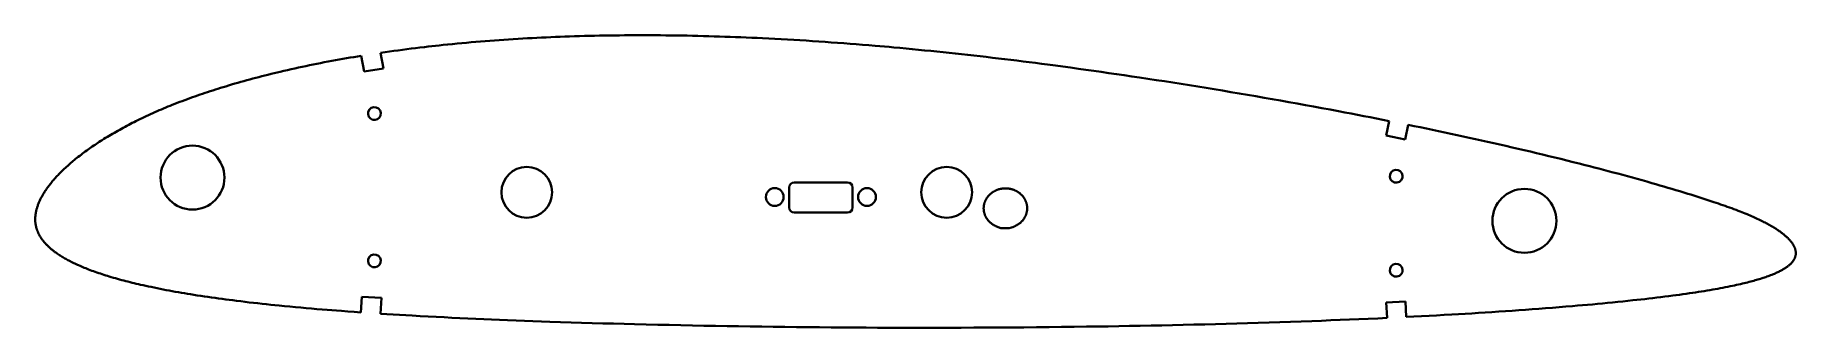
# Model space of a CAD drawing. Header units: millimetres. Extents: x -66 to 496, y 120 to 213.
import ezdxf

# ---------------------------------------------------------------- set-up
doc = ezdxf.new("R2010")
doc.units = ezdxf.units.MM
doc.layers.add('Geometries', color=7, linetype='Continuous')

msp = doc.modelspace()

# ---------------------------------------------------------------- linework, layer by layer
at = {"layer": 'Geometries', "linetype": 'Continuous', "lineweight": 40}
for p, q in [((38.15, 206.6), (39.09, 201.59)), ((39.09, 201.59), (45.23, 202.59)), ((45.23, 202.59), (44.34, 207.55)), ((365.17, 181.15), (366.15, 185.8)), ((371.23, 179.88), (365.17, 181.15)), ((372.25, 184.57), (371.23, 179.88)), ((174.71, 164.58), (174.71, 158.18)), ((193.31, 166.18), (176.31, 166.18)), ((194.91, 158.18), (194.91, 164.58)), ((176.31, 156.58), (193.31, 156.58)), ((244.92, 151.56), (242.18, 151.56)), ((38.32, 129.73), (37.98, 124.74)), ((44.58, 129.4), (38.32, 129.73)), ((44.31, 124.32), (44.58, 129.4)), ((371.32, 128.23), (365.19, 127.88)), ((365.19, 127.88), (365.46, 122.98)), ((371.6, 123.28), (371.32, 128.23))]:
    msp.add_line(p, q, dxfattribs=at)
at = {"layer": 'Geometries', "linetype": 'Continuous', "lineweight": 40, "flags": 128}
for points in [[(366.15, 185.8), (364.13, 186.2), (362.1, 186.6), (360.08, 187), (358.05, 187.39), (356.03, 187.78), (354, 188.17), (351.98, 188.56), (349.95, 188.94), (347.31, 189.43), (344.68, 189.93), (342.04, 190.41), (339.4, 190.89), (336.77, 191.37), (334.13, 191.84), (331.49, 192.31), (328.85, 192.78), (326.2, 193.24), (323.56, 193.7), (320.92, 194.15), (318.28, 194.6), (315.63, 195.04), (312.99, 195.48), (310.34, 195.92), (307.7, 196.35), (305.05, 196.78), (302.4, 197.21), (299.75, 197.63), (297.1, 198.05), (294.46, 198.46), (291.81, 198.87), (289.15, 199.27), (286.5, 199.67), (284.06, 200.04), (281.62, 200.4), (279.18, 200.76), (276.73, 201.11), (274.29, 201.46), (271.85, 201.81), (269.4, 202.15), (266.96, 202.49), (264.51, 202.82), (262.06, 203.15), (259.62, 203.48), (257.17, 203.8), (255.21, 204.06), (253.25, 204.31), (251.29, 204.56), (249.33, 204.8), (247.37, 205.05), (245.41, 205.29), (243.44, 205.53), (241.48, 205.76), (239.52, 205.99), (237.55, 206.22), (235.59, 206.45), (233.63, 206.67), (231.66, 206.89), (229.7, 207.11), (227.73, 207.32), (225.77, 207.53), (223.8, 207.74), (221.83, 207.94), (219.87, 208.14), (217.9, 208.34), (215.93, 208.53), (213.97, 208.73), (212, 208.91), (210.03, 209.1), (208.06, 209.28), (206.57, 209.41), (205.07, 209.54), (203.58, 209.67), (202.08, 209.8), (200.09, 209.97), (198.1, 210.13), (196.1, 210.29), (194.11, 210.45), (192.11, 210.6), (190.12, 210.75), (188.13, 210.89), (186.13, 211.04), (184.13, 211.17), (182.14, 211.3), (180.14, 211.43), (178.14, 211.56), (176.15, 211.68), (174.15, 211.79), (172.15, 211.9), (170.16, 212.01), (168.16, 212.11), (166.16, 212.21), (164.45, 212.29), (162.74, 212.37), (161.02, 212.44), (159.31, 212.51), (157.6, 212.58), (155.89, 212.64), (154.17, 212.7), (152.46, 212.76), (150.75, 212.81), (149.03, 212.86), (147.32, 212.91), (145.6, 212.95), (143.89, 212.99), (142.18, 213.03), (140.46, 213.06), (138.74, 213.08), (137.02, 213.11), (135.31, 213.13), (133.59, 213.14), (131.87, 213.16), (130.15, 213.16), (128.55, 213.17), (126.95, 213.17), (125.35, 213.16), (123.75, 213.16), (122.15, 213.15), (120.55, 213.13), (118.95, 213.12), (117.35, 213.09), (115.75, 213.07), (114.15, 213.04), (112.55, 213.01), (110.95, 212.97), (109.35, 212.93), (107.75, 212.89), (106.15, 212.84), (104.65, 212.79), (103.15, 212.74), (101.66, 212.68), (100.16, 212.62), (98.66, 212.56), (97.16, 212.49), (95.66, 212.42), (94.16, 212.35), (92.66, 212.27), (91.17, 212.19), (89.67, 212.11), (88.17, 212.02), (86.67, 211.93), (85.17, 211.83), (83.68, 211.73), (82.18, 211.62), (80.68, 211.52), (79.19, 211.4), (77.69, 211.29), (76.2, 211.17), (74.7, 211.04), (73.21, 210.91), (71.71, 210.78), (70.22, 210.64), (68.73, 210.5), (67.23, 210.36), (65.74, 210.21), (64.25, 210.05), (63.05, 209.93), (61.86, 209.8), (60.66, 209.66), (59.47, 209.53), (58.28, 209.39), (56.88, 209.23), (55.49, 209.06), (54.09, 208.88), (52.7, 208.71), (51.3, 208.52), (49.91, 208.34), (48.52, 208.15), (47.13, 207.96), (45.74, 207.76), (44.34, 207.55)], [(38.15, 206.6), (36.99, 206.41), (35.82, 206.21), (34.64, 206.01), (33.46, 205.81), (32.27, 205.6), (31.09, 205.39), (29.91, 205.18), (28.73, 204.96), (27.55, 204.74), (26.37, 204.52), (25.19, 204.29), (24.02, 204.06), (22.84, 203.82), (21.66, 203.58), (20.49, 203.34), (19.32, 203.09), (18.14, 202.84), (16.97, 202.58), (15.79, 202.32), (14.62, 202.06), (13.45, 201.79), (12.27, 201.51), (11.3, 201.28), (10.33, 201.05), (9.36, 200.81), (8.39, 200.57), (7.42, 200.33), (6.45, 200.08), (5.48, 199.83), (4.51, 199.58), (3.54, 199.33), (2.58, 199.07), (1.61, 198.8), (0.65, 198.54), (-0.31, 198.27), (-1.28, 197.99), (-2.24, 197.72), (-3.2, 197.44), (-4.16, 197.15), (-5.11, 196.86), (-5.94, 196.61), (-6.76, 196.36), (-7.58, 196.1), (-8.4, 195.84), (-9.22, 195.58), (-10.04, 195.31), (-10.86, 195.04), (-11.67, 194.77), (-12.48, 194.5), (-13.3, 194.22), (-14.11, 193.94), (-14.91, 193.66), (-15.72, 193.37), (-16.53, 193.08), (-17.33, 192.78), (-18.14, 192.48), (-18.94, 192.18), (-19.74, 191.88), (-20.54, 191.57), (-21.34, 191.26), (-22.13, 190.94), (-22.83, 190.66), (-23.53, 190.38), (-24.22, 190.09), (-24.91, 189.8), (-25.6, 189.51), (-26.29, 189.21), (-26.98, 188.91), (-27.67, 188.61), (-28.36, 188.3), (-29.05, 187.99), (-29.74, 187.67), (-30.43, 187.36), (-31.11, 187.03), (-31.8, 186.71), (-32.48, 186.38), (-33.16, 186.04), (-33.74, 185.75), (-34.32, 185.46), (-34.9, 185.17), (-35.48, 184.87), (-36.06, 184.57), (-36.63, 184.27), (-37.21, 183.96), (-37.78, 183.66), (-38.35, 183.34), (-38.92, 183.03), (-39.49, 182.71), (-40.05, 182.39), (-40.62, 182.07), (-41.18, 181.74), (-41.74, 181.42), (-42.3, 181.08), (-42.86, 180.75), (-43.41, 180.41), (-43.96, 180.07), (-44.51, 179.72), (-44.97, 179.43), (-45.43, 179.14), (-45.88, 178.84), (-46.33, 178.54), (-46.79, 178.24), (-47.23, 177.94), (-47.68, 177.64), (-48.13, 177.33), (-48.57, 177.02), (-49.02, 176.71), (-49.46, 176.39), (-49.9, 176.07), (-50.35, 175.74), (-50.8, 175.4), (-51.24, 175.06), (-51.69, 174.72), (-52.13, 174.38), (-52.57, 174.03), (-53, 173.68), (-53.44, 173.32), (-53.79, 173.04), (-54.13, 172.75), (-54.47, 172.46), (-54.81, 172.16), (-55.15, 171.87), (-55.52, 171.53), (-55.89, 171.2), (-56.26, 170.86), (-56.62, 170.52), (-56.91, 170.25), (-57.2, 169.97), (-57.48, 169.69), (-57.77, 169.41), (-58.05, 169.13), (-58.33, 168.84), (-58.6, 168.56), (-58.87, 168.27), (-59.15, 167.97), (-59.41, 167.68), (-59.68, 167.38), (-59.95, 167.07), (-60.21, 166.77), (-60.47, 166.46), (-60.73, 166.14), (-60.94, 165.89), (-61.15, 165.63), (-61.35, 165.36), (-61.55, 165.1), (-61.75, 164.83), (-61.95, 164.57), (-62.14, 164.29), (-62.33, 164.02), (-62.52, 163.75), (-62.7, 163.47), (-62.88, 163.19), (-63.06, 162.91), (-63.19, 162.7), (-63.32, 162.49), (-63.45, 162.27), (-63.57, 162.06), (-63.69, 161.84), (-63.81, 161.62), (-63.93, 161.4), (-64.05, 161.18), (-64.17, 160.95), (-64.28, 160.71), (-64.39, 160.47), (-64.5, 160.24), (-64.61, 160), (-64.71, 159.76), (-64.81, 159.51), (-64.91, 159.27), (-65, 159.03), (-65.09, 158.78), (-65.17, 158.54), (-65.25, 158.29), (-65.31, 158.09), (-65.37, 157.89), (-65.43, 157.69), (-65.48, 157.49), (-65.53, 157.29), (-65.58, 157.09), (-65.62, 156.89), (-65.66, 156.68), (-65.7, 156.48), (-65.73, 156.28), (-65.76, 156.06), (-65.79, 155.84), (-65.82, 155.63), (-65.84, 155.41), (-65.86, 155.19), (-65.87, 155.01), (-65.88, 154.83), (-65.88, 154.65), (-65.88, 154.47), (-65.88, 154.29), (-65.88, 154.11), (-65.87, 153.93), (-65.86, 153.75), (-65.85, 153.57), (-65.83, 153.39), (-65.81, 153.2), (-65.79, 153.02), (-65.76, 152.84), (-65.73, 152.65), (-65.7, 152.47), (-65.67, 152.31), (-65.63, 152.14), (-65.59, 151.98), (-65.55, 151.82), (-65.51, 151.66), (-65.46, 151.5), (-65.41, 151.34), (-65.36, 151.18), (-65.31, 151.02), (-65.25, 150.86), (-65.19, 150.71), (-65.13, 150.55), (-65.06, 150.39), (-64.99, 150.23), (-64.92, 150.08), (-64.85, 149.92), (-64.77, 149.76), (-64.69, 149.61), (-64.6, 149.44), (-64.51, 149.28), (-64.42, 149.11), (-64.32, 148.95), (-64.22, 148.79), (-64.12, 148.63), (-63.99, 148.44), (-63.87, 148.26), (-63.74, 148.07), (-63.6, 147.89), (-63.47, 147.71), (-63.33, 147.53), (-63.18, 147.36), (-63.04, 147.18), (-62.89, 147.01), (-62.74, 146.84), (-62.58, 146.66), (-62.41, 146.48), (-62.25, 146.31), (-62.07, 146.14), (-61.9, 145.97), (-61.72, 145.79), (-61.53, 145.62), (-61.34, 145.45), (-61.15, 145.28), (-60.96, 145.11), (-60.77, 144.95), (-60.57, 144.78), (-60.37, 144.62), (-60.18, 144.46), (-59.97, 144.31), (-59.77, 144.15), (-59.57, 144), (-59.29, 143.8), (-59.02, 143.61), (-58.74, 143.41), (-58.46, 143.22), (-58.17, 143.04), (-57.89, 142.85), (-57.6, 142.67), (-57.31, 142.5), (-57.02, 142.32), (-56.71, 142.14), (-56.4, 141.96), (-56.09, 141.78), (-55.77, 141.6), (-55.45, 141.43), (-55.14, 141.26), (-54.76, 141.06), (-54.37, 140.87), (-53.99, 140.68), (-53.6, 140.49), (-53.21, 140.3), (-52.82, 140.12), (-52.43, 139.94), (-52.04, 139.77), (-51.59, 139.57), (-51.14, 139.37), (-50.69, 139.18), (-50.23, 139), (-49.78, 138.81), (-49.32, 138.63), (-48.86, 138.45), (-48.33, 138.25), (-47.79, 138.05), (-47.25, 137.85), (-46.71, 137.66), (-46.17, 137.47), (-45.63, 137.28), (-45.07, 137.1), (-44.51, 136.91), (-43.95, 136.73), (-43.39, 136.55), (-42.82, 136.38), (-42.26, 136.2), (-41.6, 136.01), (-40.94, 135.81), (-40.28, 135.62), (-39.62, 135.44), (-38.96, 135.25), (-38.29, 135.07), (-37.63, 134.9), (-36.96, 134.72), (-36.29, 134.55), (-35.63, 134.38), (-34.96, 134.22), (-34.29, 134.06), (-33.62, 133.9), (-32.95, 133.74), (-32.28, 133.58), (-31.44, 133.39), (-30.6, 133.21), (-29.76, 133.03), (-28.92, 132.85), (-27.96, 132.65), (-27, 132.45), (-26.04, 132.26), (-25.07, 132.07), (-24.11, 131.88), (-23.14, 131.7), (-22.18, 131.53), (-21.19, 131.35), (-20.21, 131.18), (-19.23, 131.01), (-18.25, 130.84), (-17.26, 130.68), (-16.28, 130.51), (-15.29, 130.36), (-14.16, 130.18), (-13.03, 130.01), (-11.9, 129.84), (-10.76, 129.67), (-9.63, 129.5), (-8.49, 129.34), (-7.36, 129.19), (-6.22, 129.03), (-5.09, 128.88), (-3.95, 128.73), (-2.81, 128.59), (-1.67, 128.44), (-0.31, 128.28), (1.06, 128.11), (2.42, 127.95), (3.79, 127.79), (5.15, 127.64), (6.52, 127.49), (7.89, 127.34), (9.26, 127.2), (10.62, 127.06), (11.99, 126.92), (13.7, 126.75), (15.41, 126.58), (17.12, 126.42), (18.84, 126.26), (20.55, 126.11), (22.26, 125.96), (23.98, 125.82), (25.69, 125.67), (27.23, 125.55), (28.77, 125.43), (30.3, 125.31), (31.84, 125.19), (33.89, 125.04), (35.94, 124.89), (37.98, 124.74)], [(371.6, 123.28), (374.01, 123.4), (376.43, 123.53), (378.85, 123.65), (381.26, 123.78), (383.68, 123.92), (386.09, 124.05), (388.23, 124.18), (390.38, 124.31), (392.52, 124.43), (394.66, 124.57), (396.8, 124.7), (398.94, 124.84), (401.08, 124.98), (403.22, 125.12), (405.37, 125.27), (407.51, 125.42), (409.65, 125.57), (411.79, 125.73), (413.93, 125.89), (416.07, 126.05), (418.21, 126.22), (420.34, 126.39), (422.48, 126.57), (424.62, 126.75), (426.23, 126.89), (427.83, 127.03), (429.43, 127.17), (431.03, 127.31), (432.64, 127.46), (434.24, 127.61), (435.84, 127.77), (437.44, 127.92), (439.05, 128.08), (440.65, 128.25), (442.25, 128.42), (443.85, 128.59), (445.13, 128.73), (446.41, 128.87), (447.69, 129.01), (448.97, 129.16), (450.24, 129.31), (451.52, 129.46), (452.8, 129.62), (454.08, 129.77), (455.36, 129.94), (456.64, 130.1), (457.7, 130.25), (458.77, 130.39), (459.83, 130.54), (460.89, 130.69), (461.96, 130.84), (463.02, 131), (463.93, 131.13), (464.84, 131.27), (465.75, 131.42), (466.66, 131.56), (467.57, 131.71), (468.47, 131.87), (469.38, 132.02), (470.18, 132.16), (470.97, 132.3), (471.77, 132.45), (472.56, 132.6), (473.36, 132.75), (474.15, 132.91), (474.94, 133.07), (475.73, 133.24), (476.36, 133.37), (476.99, 133.51), (477.62, 133.65), (478.25, 133.79), (478.88, 133.94), (479.41, 134.06), (479.93, 134.19), (480.45, 134.32), (480.97, 134.46), (481.49, 134.59), (482.01, 134.73), (482.46, 134.85), (482.9, 134.98), (483.35, 135.1), (483.79, 135.23), (484.23, 135.37), (484.67, 135.5), (485.11, 135.64), (485.5, 135.77), (485.89, 135.9), (486.28, 136.03), (486.66, 136.16), (487.05, 136.3), (487.43, 136.44), (487.81, 136.59), (488.19, 136.73), (488.48, 136.85), (488.76, 136.96), (489.04, 137.08), (489.32, 137.2), (489.6, 137.33), (489.87, 137.45), (490.15, 137.58), (490.42, 137.71), (490.7, 137.85), (490.97, 137.99), (491.19, 138.1), (491.42, 138.23), (491.64, 138.35), (491.86, 138.48), (492.08, 138.61), (492.29, 138.74), (492.46, 138.85), (492.62, 138.95), (492.79, 139.06), (492.95, 139.18), (493.11, 139.29), (493.27, 139.41), (493.43, 139.53), (493.58, 139.65), (493.73, 139.77), (493.87, 139.89), (494.01, 140.02), (494.15, 140.15), (494.25, 140.25), (494.36, 140.36), (494.46, 140.46), (494.57, 140.57), (494.67, 140.69), (494.75, 140.78), (494.83, 140.88), (494.91, 140.98), (494.99, 141.09), (495.06, 141.19), (495.14, 141.3), (495.2, 141.4), (495.27, 141.51), (495.33, 141.62), (495.39, 141.73), (495.45, 141.84), (495.5, 141.96), (495.56, 142.07), (495.6, 142.19), (495.65, 142.31), (495.69, 142.43), (495.73, 142.56), (495.77, 142.69), (495.79, 142.78), (495.81, 142.87), (495.83, 143), (495.85, 143.13), (495.86, 143.26), (495.87, 143.39), (495.88, 143.52), (495.88, 143.65), (495.88, 143.77), (495.87, 143.9), (495.87, 144), (495.86, 144.09), (495.85, 144.18), (495.83, 144.32), (495.8, 144.46), (495.78, 144.58), (495.75, 144.71), (495.71, 144.83), (495.68, 144.96), (495.64, 145.08), (495.59, 145.2), (495.55, 145.32), (495.5, 145.44), (495.45, 145.57), (495.39, 145.69), (495.33, 145.81), (495.27, 145.93), (495.21, 146.06), (495.14, 146.18), (495.07, 146.3), (494.99, 146.42), (494.89, 146.58), (494.79, 146.74), (494.68, 146.89), (494.57, 147.05), (494.46, 147.2), (494.34, 147.34), (494.22, 147.49), (494.1, 147.63), (493.98, 147.78), (493.83, 147.94), (493.67, 148.11), (493.52, 148.27), (493.36, 148.43), (493.2, 148.59), (493.01, 148.77), (492.82, 148.94), (492.63, 149.11), (492.44, 149.28), (492.25, 149.44), (492.02, 149.63), (491.79, 149.81), (491.56, 149.99), (491.33, 150.17), (491.09, 150.35), (490.85, 150.52), (490.62, 150.69), (490.37, 150.86), (490.13, 151.02), (489.88, 151.19), (489.63, 151.35), (489.39, 151.51), (489.12, 151.68), (488.85, 151.84), (488.58, 152), (488.31, 152.17), (487.95, 152.38), (487.58, 152.58), (487.21, 152.79), (486.85, 152.99), (486.48, 153.19), (486.1, 153.38), (485.73, 153.57), (485.35, 153.76), (484.98, 153.95), (484.53, 154.17), (484.07, 154.38), (483.61, 154.59), (483.16, 154.8), (482.7, 155.01), (482.23, 155.22), (481.75, 155.43), (481.28, 155.63), (480.8, 155.83), (480.33, 156.03), (479.77, 156.26), (479.22, 156.48), (478.66, 156.71), (478.1, 156.93), (477.54, 157.14), (476.84, 157.41), (476.14, 157.68), (475.44, 157.94), (474.74, 158.2), (474.03, 158.45), (473.32, 158.7), (472.62, 158.95), (471.91, 159.2), (471.2, 159.45), (470.49, 159.69), (469.77, 159.93), (469.06, 160.17), (468.11, 160.48), (467.16, 160.79), (466.21, 161.1), (465.26, 161.41), (464.3, 161.71), (463.35, 162.01), (462.39, 162.31), (461.44, 162.6), (460.16, 162.99), (458.89, 163.38), (457.61, 163.77), (456.33, 164.15), (455.05, 164.53), (453.77, 164.9), (452.49, 165.27), (451.21, 165.64), (449.93, 166.01), (448.39, 166.45), (446.85, 166.88), (445.31, 167.31), (443.77, 167.74), (442.23, 168.16), (440.68, 168.58), (439.14, 169), (437.59, 169.41), (436.04, 169.82), (434.49, 170.23), (433.04, 170.61), (431.59, 170.99), (430.14, 171.36), (428.68, 171.73), (426.75, 172.23), (424.81, 172.72), (422.87, 173.2), (420.92, 173.68), (418.98, 174.16), (417.04, 174.63), (415.09, 175.1), (413.15, 175.56), (411.2, 176.02), (409.26, 176.48), (407.31, 176.94), (405.36, 177.39), (403.41, 177.84), (401.46, 178.28), (399.51, 178.72), (397.56, 179.16), (395.61, 179.6), (393.65, 180.03), (391.7, 180.46), (389.75, 180.88), (387.79, 181.31), (385.84, 181.73), (383.88, 182.14), (381.92, 182.56), (379.96, 182.97), (378.01, 183.38), (376.05, 183.79), (374.15, 184.18), (372.25, 184.57)], [(242.18, 151.56), (241.42, 151.9), (240.67, 152.24), (240.54, 152.3), (240.41, 152.36), (240.29, 152.42), (240.17, 152.49), (240.05, 152.56), (239.92, 152.62), (239.8, 152.7), (239.69, 152.77), (239.57, 152.85), (239.45, 152.93), (239.34, 153.01), (239.23, 153.1), (239.11, 153.18), (239.01, 153.27), (238.9, 153.36), (238.79, 153.46), (238.69, 153.55), (238.59, 153.65), (238.49, 153.75), (238.39, 153.86), (238.3, 153.96), (238.21, 154.07), (238.13, 154.16), (238.05, 154.26), (237.98, 154.35), (237.9, 154.45), (237.83, 154.55), (237.76, 154.66), (237.7, 154.75), (237.64, 154.85), (237.58, 154.95), (237.52, 155.06), (237.46, 155.16), (237.41, 155.26), (237.35, 155.37), (237.3, 155.47), (237.26, 155.58), (237.21, 155.69), (237.17, 155.8), (237.12, 155.91), (237.08, 156.02), (237.04, 156.14), (237, 156.26), (236.97, 156.38), (236.94, 156.5), (236.91, 156.62), (236.88, 156.75), (236.85, 156.88), (236.83, 157.01), (236.81, 157.15), (236.79, 157.28), (236.78, 157.41), (236.77, 157.54), (236.76, 157.68), (236.75, 157.81), (236.75, 157.95), (236.75, 158.06), (236.76, 158.18), (236.76, 158.3), (236.77, 158.42), (236.78, 158.53), (236.79, 158.65), (236.82, 158.81), (236.84, 158.97), (236.87, 159.13), (236.91, 159.28), (236.95, 159.44), (236.99, 159.6), (237.04, 159.75), (237.09, 159.9), (237.13, 160.03), (237.18, 160.16), (237.23, 160.28), (237.29, 160.4), (237.35, 160.53), (237.42, 160.67), (237.5, 160.82), (237.58, 160.96), (237.66, 161.1), (237.75, 161.24), (237.84, 161.38), (237.94, 161.51), (238.04, 161.64), (238.12, 161.75), (238.21, 161.85), (238.3, 161.96), (238.39, 162.06), (238.49, 162.16), (238.59, 162.26), (238.69, 162.36), (238.79, 162.45), (238.89, 162.54), (239, 162.64), (239.11, 162.72), (239.22, 162.81), (239.33, 162.89), (239.44, 162.98), (239.56, 163.06), (239.68, 163.14), (239.8, 163.22), (239.92, 163.29), (240.05, 163.36), (240.18, 163.43), (240.31, 163.5), (240.45, 163.57), (240.58, 163.64), (240.72, 163.7), (240.86, 163.76), (241, 163.81), (241.14, 163.87), (241.29, 163.92), (241.43, 163.96), (241.58, 164.01), (241.73, 164.05), (241.88, 164.09), (242.04, 164.13), (242.19, 164.16), (242.35, 164.19), (242.48, 164.21), (242.61, 164.23), (242.75, 164.25), (242.88, 164.27), (243.02, 164.28), (243.15, 164.29), (243.29, 164.3), (243.42, 164.31), (243.56, 164.31), (243.69, 164.31), (243.83, 164.31), (243.96, 164.31), (244.1, 164.3), (244.24, 164.29), (244.39, 164.28), (244.53, 164.27), (244.67, 164.25), (244.81, 164.23), (244.95, 164.21), (245.08, 164.18), (245.22, 164.16), (245.36, 164.13), (245.49, 164.1), (245.63, 164.06), (245.76, 164.03), (245.9, 163.99), (246.03, 163.94), (246.16, 163.9), (246.29, 163.85), (246.42, 163.8), (246.56, 163.75), (246.69, 163.69), (246.83, 163.63), (246.96, 163.57), (247.09, 163.5), (247.22, 163.43), (247.34, 163.37), (247.46, 163.3), (247.57, 163.23), (247.69, 163.16), (247.8, 163.08), (247.91, 163.01), (248.02, 162.93), (248.13, 162.85), (248.24, 162.76), (248.35, 162.68), (248.45, 162.59), (248.55, 162.5), (248.66, 162.4), (248.76, 162.31), (248.86, 162.2), (248.96, 162.1), (249.06, 161.99), (249.15, 161.89), (249.23, 161.79), (249.31, 161.69), (249.39, 161.59), (249.46, 161.49), (249.54, 161.39), (249.61, 161.29), (249.68, 161.19), (249.74, 161.08), (249.81, 160.97), (249.87, 160.86), (249.93, 160.75), (249.99, 160.64), (250.04, 160.52), (250.1, 160.4), (250.15, 160.28), (250.2, 160.16), (250.25, 160.04), (250.3, 159.91), (250.34, 159.8), (250.37, 159.69), (250.4, 159.59), (250.43, 159.48), (250.46, 159.36), (250.49, 159.25), (250.51, 159.14), (250.53, 159.03), (250.55, 158.92), (250.57, 158.81), (250.59, 158.69), (250.6, 158.58), (250.61, 158.46), (250.62, 158.34), (250.63, 158.22), (250.63, 158.1), (250.63, 157.98), (250.63, 157.86), (250.63, 157.73), (250.62, 157.6), (250.61, 157.47), (250.6, 157.34), (250.58, 157.21), (250.56, 157.08), (250.54, 156.95), (250.52, 156.83), (250.49, 156.7), (250.46, 156.57), (250.43, 156.44), (250.39, 156.31), (250.35, 156.18), (250.31, 156.05), (250.26, 155.92), (250.2, 155.77), (250.14, 155.62), (250.07, 155.47), (250, 155.33), (249.93, 155.18), (249.85, 155.04), (249.77, 154.9), (249.68, 154.76), (249.61, 154.65), (249.53, 154.54), (249.45, 154.43), (249.37, 154.32), (249.29, 154.21), (249.2, 154.11), (249.11, 154), (249.02, 153.9), (248.93, 153.8), (248.83, 153.7), (248.71, 153.58), (248.58, 153.46), (248.46, 153.35), (248.33, 153.24), (248.21, 153.15), (248.1, 153.06), (247.99, 152.98), (247.87, 152.9), (247.75, 152.82), (247.62, 152.73), (247.49, 152.65), (247.36, 152.58), (247.23, 152.5), (247.09, 152.43), (246.96, 152.36), (246.82, 152.3), (246.68, 152.23), (246.54, 152.17), (246.39, 152.12), (246.22, 152.05), (246.04, 151.98), (245.68, 151.85), (244.92, 151.56)], [(44.31, 124.32), (46.33, 124.19), (48.35, 124.07), (50.38, 123.95), (52.4, 123.83), (54.43, 123.71), (56.96, 123.57), (59.49, 123.44), (62.02, 123.3), (64.56, 123.18), (67.09, 123.05), (69.62, 122.93), (72.15, 122.82), (74.69, 122.7), (77.22, 122.59), (79.75, 122.48), (82.29, 122.38), (84.82, 122.28), (87.53, 122.17), (90.23, 122.07), (92.93, 121.97), (95.63, 121.88), (98.34, 121.78), (101.71, 121.67), (105.09, 121.56), (108.47, 121.45), (111.85, 121.35), (115.23, 121.25), (118.61, 121.16), (121.99, 121.07), (125.37, 120.98), (129.06, 120.89), (132.74, 120.8), (136.43, 120.72), (140.12, 120.64), (143.8, 120.56), (147.49, 120.49), (151.18, 120.42), (154.87, 120.36), (158.55, 120.3), (162.24, 120.24), (165.93, 120.19), (169.63, 120.14), (173.33, 120.09), (177.02, 120.05), (180.72, 120.01), (184.42, 119.98), (188.12, 119.95), (191.82, 119.92), (195.52, 119.9), (199.22, 119.88), (202.92, 119.86), (206.61, 119.85), (209.61, 119.84), (212.61, 119.84), (215.61, 119.83), (218.61, 119.83), (221.61, 119.83), (225.61, 119.84), (229.61, 119.85), (233.61, 119.87), (237.61, 119.88), (241.61, 119.91), (245.61, 119.94), (249.61, 119.97), (253.61, 120), (257.61, 120.04), (261.61, 120.09), (265.61, 120.14), (269.61, 120.19), (273.04, 120.24), (276.46, 120.29), (279.89, 120.35), (283.31, 120.41), (286.73, 120.47), (290.16, 120.54), (293.58, 120.61), (297, 120.68), (300.43, 120.76), (303.85, 120.84), (307.27, 120.92), (310.7, 121.01), (314.12, 121.1), (317.54, 121.2), (320.97, 121.3), (324.39, 121.4), (327.81, 121.51), (331.23, 121.62), (334.66, 121.74), (338.08, 121.86), (341.5, 121.98), (344.5, 122.09), (347.49, 122.21), (350.49, 122.33), (353.48, 122.45), (356.48, 122.58), (359.47, 122.71), (362.47, 122.84), (365.46, 122.98)]]:
    msp.add_lwpolyline(points, dxfattribs=at)
at = {"layer": 'Geometries', "linetype": 'Continuous', "lineweight": 40}
for centre, radius in [((-15.7, 167.75), 10.2), ((90.95, 163.05), 8.1), ((224.95, 163.05), 8.1), ((170.1, 161.55), 2.83), ((199.52, 161.55), 2.83), ((409.3, 153.95), 10.2)]:
    msp.add_circle(centre, radius, dxfattribs=at)
for centre, start, end in [((176.31, 164.58), 90, 180), ((193.31, 164.58), 0, 90), ((176.31, 158.18), 180, 270), ((193.31, 158.18), 270, 0)]:
    msp.add_arc(centre, 1.6, start, end, dxfattribs=at)
for centre in [(42.36, 188.18), (368.39, 168.19), (42.36, 141.18), (368.39, 138.19)]:
    msp.add_ellipse(centre, major_axis=(2.04, 0.24), ratio=0.999918, dxfattribs=at)

doc.saveas('drawing.dxf')
